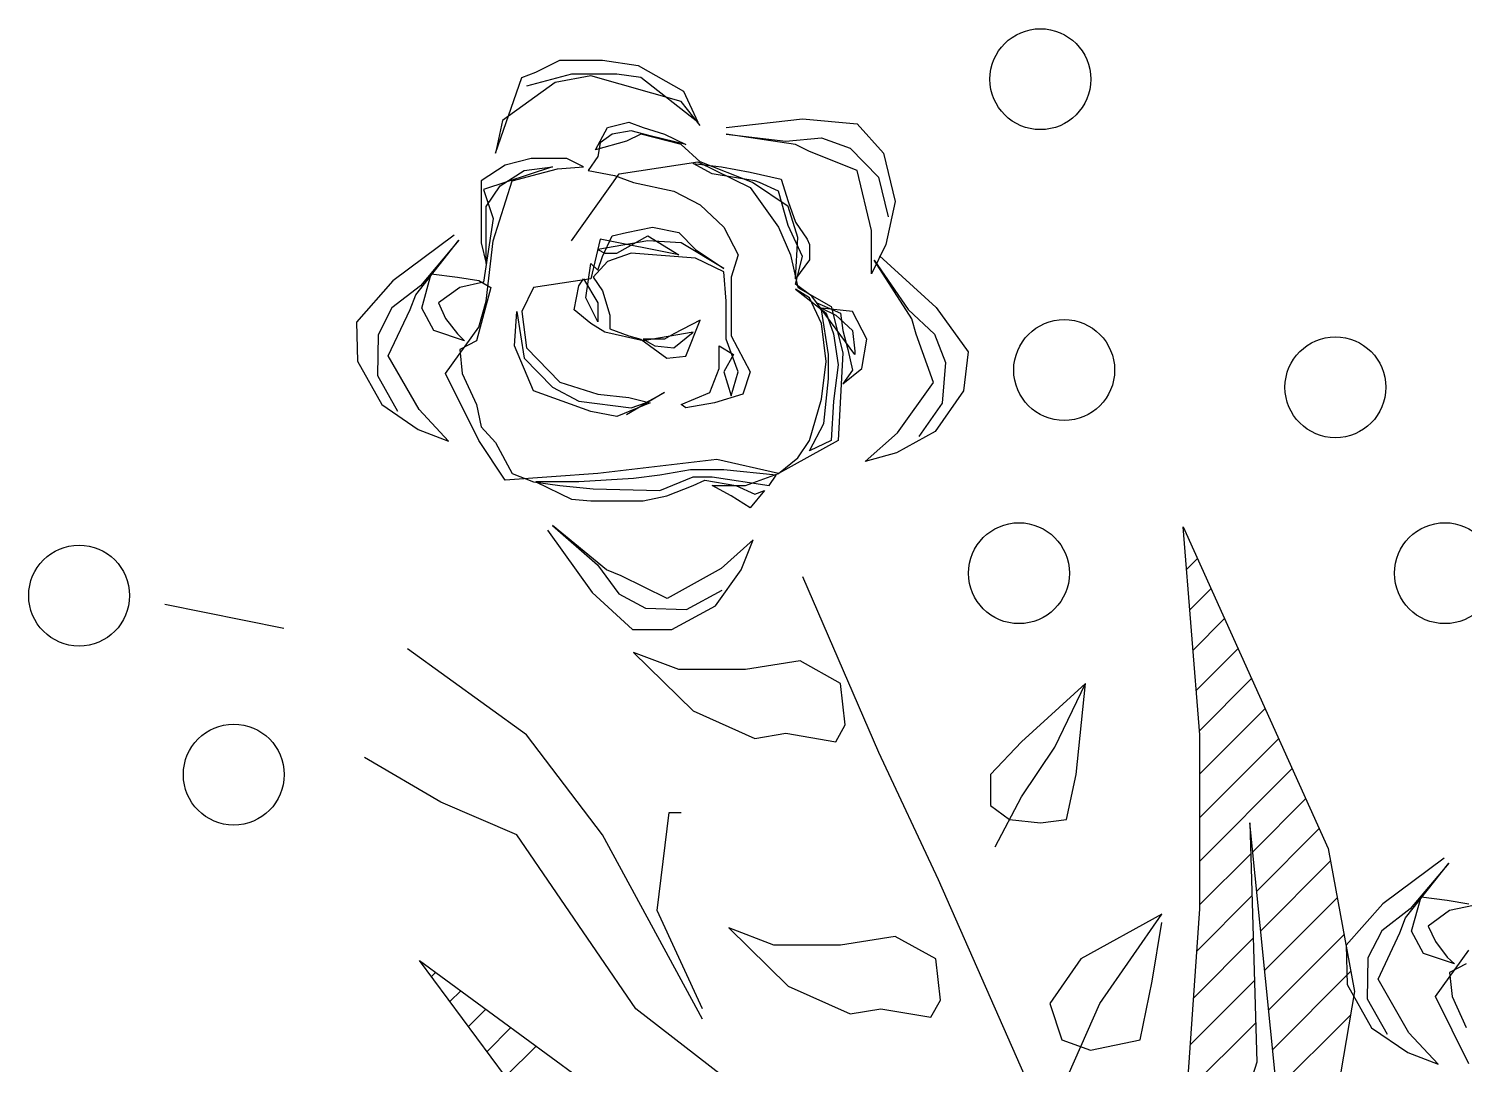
# Model space of a CAD drawing. Header units: inches. Extents: x 2744 to 7136, y -4349 to -2068.
# Drawn here: x 5529.21 to 5537.56, y -4149.19 to -4143.17 of the extents above; entities that cross this region are included whole.
import ezdxf

# ---------------------------------------------------------------- set-up
doc = ezdxf.new("R2010")
doc.units = ezdxf.units.IN
doc.header["$MEASUREMENT"] = 0
doc.layers.add('TREE', color=3, linetype='Continuous')

# ---------------------------------------------------------------- blocks, each defined once
blk = doc.blocks.new('06')
at = {"layer": 'TREE', "color": 30, "true_color": 0xef731a}
for p, q in [((399.26392, 40.8825), (399.27091, 40.88604)), ((399.27091, 40.88604), (399.28349, 40.88604)), ((399.28349, 40.88604), (399.29398, 40.88452)), ((399.29398, 40.88452), (399.30726, 40.87694)), ((399.25203, 40.85873), (399.25972, 40.88098)), ((399.25972, 40.88098), (399.26392, 40.8825)), ((399.2744, 40.88199), (399.26112, 40.87845)), ((399.28, 40.88149), (399.26951, 40.87946)), ((399.28769, 40.88199), (399.2744, 40.88199)), ((399.30656, 40.8739), (399.28, 40.88149)), ((399.29468, 40.88098), (399.28769, 40.88199)), ((399.31145, 40.86783), (399.29468, 40.88098)), ((399.26951, 40.87946), (399.25413, 40.86834)), ((399.30726, 40.87694), (399.31145, 40.86783)), ((399.31215, 40.86682), (399.30656, 40.8739)), ((399.25413, 40.86834), (399.25203, 40.85873)), ((399.28489, 40.86632), (399.29118, 40.86783)), ((399.29118, 40.86783), (399.29538, 40.86632)), ((399.31984, 40.86632), (399.34221, 40.86885)), ((399.34221, 40.86885), (399.35829, 40.86733)), ((399.28139, 40.85974), (399.28489, 40.86632)), ((399.28629, 40.86429), (399.28279, 40.86177)), ((399.29188, 40.86531), (399.28629, 40.86429)), ((399.29468, 40.86429), (399.29048, 40.86227)), ((399.29747, 40.86379), (399.29188, 40.86531)), ((399.30656, 40.86126), (399.29468, 40.86429)), ((399.29538, 40.86632), (399.30167, 40.86429)), ((399.30796, 40.86126), (399.29747, 40.86379)), ((399.30167, 40.86429), (399.30796, 40.86126)), ((399.31984, 40.86429), (399.33732, 40.86227)), ((399.34012, 40.86126), (399.31984, 40.86429)), ((399.35829, 40.86733), (399.36598, 40.85873)), ((399.29048, 40.86227), (399.28139, 40.85974)), ((399.28279, 40.86177), (399.28209, 40.85772)), ((399.31215, 40.8562), (399.30656, 40.86126)), ((399.33732, 40.86227), (399.34781, 40.86328)), ((399.34431, 40.85924), (399.34012, 40.86126)), ((399.35829, 40.85368), (399.34431, 40.85924)), ((399.34781, 40.86328), (399.3562, 40.86025)), ((399.3562, 40.86025), (399.36458, 40.85165)), ((399.25483, 40.85519), (399.24784, 40.85064)), ((399.26252, 40.85722), (399.25483, 40.85519)), ((399.273, 40.85722), (399.26252, 40.85722)), ((399.2779, 40.85469), (399.273, 40.85722)), ((399.28209, 40.85772), (399.2793, 40.85368)), ((399.28838, 40.85266), (399.31145, 40.8562)), ((399.31006, 40.8557), (399.31844, 40.85469)), ((399.31565, 40.85266), (399.31006, 40.8557)), ((399.31145, 40.8562), (399.32683, 40.84862)), ((399.32753, 40.85014), (399.31215, 40.8562)), ((399.36598, 40.85873), (399.36948, 40.84457)), ((399.26881, 40.85469), (399.24854, 40.84811)), ((399.25343, 40.84913), (399.26042, 40.85368)), ((399.25693, 40.85064), (399.26462, 40.85266)), ((399.26042, 40.85368), (399.26881, 40.85469)), ((399.26462, 40.85266), (399.27021, 40.85418)), ((399.27021, 40.85418), (399.2779, 40.85469)), ((399.2744, 40.83294), (399.28838, 40.85266)), ((399.2793, 40.85368), (399.28699, 40.85216)), ((399.28699, 40.85216), (399.29258, 40.85014)), ((399.32823, 40.85064), (399.31565, 40.85266)), ((399.31844, 40.85469), (399.32683, 40.85317)), ((399.32683, 40.85317), (399.33592, 40.85115)), ((399.33592, 40.85115), (399.33802, 40.84457)), ((399.36249, 40.83598), (399.35829, 40.85368)), ((399.36458, 40.85165), (399.36738, 40.84002)), ((399.24784, 40.85064), (399.24784, 40.84457)), ((399.24854, 40.84811), (399.25133, 40.83952)), ((399.24924, 40.84306), (399.25343, 40.84913)), ((399.25133, 40.83294), (399.25693, 40.85064)), ((399.29258, 40.85014), (399.30446, 40.84761)), ((399.30446, 40.84761), (399.31215, 40.84356)), ((399.32683, 40.84862), (399.33522, 40.83699)), ((399.33802, 40.84306), (399.32753, 40.85014)), ((399.32963, 40.85014), (399.32823, 40.85064)), ((399.33522, 40.84761), (399.32963, 40.85014)), ((399.33802, 40.8375), (399.33522, 40.84761)), ((399.24784, 40.84457), (399.24784, 40.83244)), ((399.24924, 40.82637), (399.24924, 40.84306)), ((399.31215, 40.84356), (399.31914, 40.83699)), ((399.33802, 40.84457), (399.34012, 40.83851)), ((399.34082, 40.83396), (399.33802, 40.84306)), ((399.36948, 40.84457), (399.36668, 40.83193)), ((399.25133, 40.83952), (399.24854, 40.82081)), ((399.34012, 40.83851), (399.34361, 40.83345)), ((399.23992, 40.8347), (399.22187, 40.82124)), ((399.28349, 40.82839), (399.28629, 40.83446)), ((399.28629, 40.83446), (399.29048, 40.83547)), ((399.28769, 40.82941), (399.29677, 40.83446)), ((399.29048, 40.83547), (399.29817, 40.83699)), ((399.29677, 40.83446), (399.30586, 40.8289)), ((399.29817, 40.83699), (399.30586, 40.83547)), ((399.30586, 40.83547), (399.31075, 40.83042)), ((399.31914, 40.83699), (399.32334, 40.8289)), ((399.33522, 40.83699), (399.33872, 40.8289)), ((399.34221, 40.82839), (399.33802, 40.8375)), ((399.34012, 40.82182), (399.34082, 40.83396)), ((399.36249, 40.82334), (399.36249, 40.83598)), ((399.22859, 40.81714), (399.2413, 40.83322)), ((399.2413, 40.83322), (399.22994, 40.81979)), ((399.24784, 40.83244), (399.24924, 40.82637)), ((399.24924, 40.81525), (399.25133, 40.83294)), ((399.28279, 40.83345), (399.28, 40.82182)), ((399.29677, 40.83294), (399.28209, 40.83042)), ((399.28209, 40.83042), (399.28419, 40.82941)), ((399.30586, 40.8289), (399.28279, 40.83345)), ((399.30656, 40.83244), (399.29677, 40.83294)), ((399.31914, 40.82485), (399.30656, 40.83244)), ((399.31075, 40.83042), (399.31914, 40.82485)), ((399.34361, 40.83345), (399.34431, 40.83193)), ((399.34431, 40.83193), (399.34431, 40.82738)), ((399.36668, 40.83193), (399.36249, 40.82334)), ((399.2786, 40.81626), (399.28, 40.82637)), ((399.28, 40.82637), (399.28209, 40.82435)), ((399.28489, 40.82688), (399.28069, 40.82233)), ((399.28209, 40.82435), (399.28349, 40.82839)), ((399.28419, 40.82941), (399.28769, 40.82941)), ((399.29188, 40.82941), (399.28489, 40.82688)), ((399.31075, 40.82789), (399.29188, 40.82941)), ((399.31914, 40.82384), (399.31075, 40.82789)), ((399.32334, 40.8289), (399.32124, 40.82233)), ((399.33872, 40.8289), (399.34082, 40.81929)), ((399.34012, 40.8203), (399.34221, 40.82839)), ((399.34431, 40.82738), (399.34012, 40.82182)), ((399.3633, 40.82727), (399.37331, 40.8128)), ((399.37439, 40.81003), (399.3633, 40.82727)), ((399.36482, 40.82861), (399.38147, 40.81345)), ((399.23036, 40.81322), (399.23316, 40.82334)), ((399.23316, 40.82334), (399.24085, 40.82233)), ((399.24085, 40.82233), (399.24714, 40.82132)), ((399.24714, 40.82132), (399.25063, 40.81929)), ((399.28, 40.82182), (399.26322, 40.81929)), ((399.2765, 40.8198), (399.2779, 40.82182)), ((399.2779, 40.82182), (399.28209, 40.81474)), ((399.28069, 40.82233), (399.28349, 40.81828)), ((399.31984, 40.81525), (399.31914, 40.82384)), ((399.32124, 40.82233), (399.32124, 40.80513)), ((399.22187, 40.82124), (399.21118, 40.80913)), ((399.22994, 40.81979), (399.2216, 40.81335)), ((399.22692, 40.81279), (399.22859, 40.81714)), ((399.24155, 40.81929), (399.23525, 40.81474)), ((399.24854, 40.82081), (399.24155, 40.81929)), ((399.25063, 40.81929), (399.24644, 40.80362)), ((399.26322, 40.81929), (399.25972, 40.81221)), ((399.2751, 40.81272), (399.2765, 40.8198)), ((399.28349, 40.81828), (399.28559, 40.8112)), ((399.34501, 40.81676), (399.34012, 40.8203)), ((399.34012, 40.81879), (399.3492, 40.81171)), ((399.34431, 40.81626), (399.34012, 40.81879)), ((399.34082, 40.81929), (399.3506, 40.81373)), ((399.2216, 40.81335), (399.21756, 40.8054)), ((399.23386, 40.80665), (399.23036, 40.81322)), ((399.23525, 40.81474), (399.23735, 40.81019)), ((399.24714, 40.80766), (399.24924, 40.81525)), ((399.28209, 40.80918), (399.2786, 40.81626)), ((399.28209, 40.81474), (399.28209, 40.80918)), ((399.31984, 40.80412), (399.31984, 40.81525)), ((399.34781, 40.80867), (399.34431, 40.81626)), ((399.35759, 40.79957), (399.34501, 40.81676)), ((399.34641, 40.81474), (399.3534, 40.81171)), ((399.34781, 40.81272), (399.34641, 40.81474)), ((399.34781, 40.81322), (399.352, 40.8112)), ((399.35689, 40.81221), (399.34781, 40.81322)), ((399.3506, 40.81373), (399.3541, 40.80008)), ((399.38147, 40.81345), (399.39093, 40.80036)), ((399.21118, 40.80913), (399.21146, 40.7976)), ((399.22052, 40.79917), (399.22692, 40.81279)), ((399.23735, 40.81019), (399.24085, 40.80564)), ((399.25762, 40.8021), (399.25832, 40.81221)), ((399.25832, 40.81221), (399.26042, 40.79856)), ((399.25972, 40.81221), (399.26112, 40.8016)), ((399.28, 40.80867), (399.2751, 40.81272)), ((399.28419, 40.80615), (399.28, 40.80867)), ((399.28559, 40.8112), (399.28559, 40.80716)), ((399.31215, 40.80969), (399.30446, 40.80564)), ((399.30796, 40.79907), (399.31215, 40.80969)), ((399.3499, 40.79957), (399.34781, 40.81272)), ((399.3492, 40.79755), (399.34781, 40.80867)), ((399.3492, 40.81171), (399.3513, 40.80564)), ((399.352, 40.8112), (399.35689, 40.80665)), ((399.3534, 40.81171), (399.3541, 40.80665)), ((399.36109, 40.80412), (399.35689, 40.81221)), ((399.37331, 40.8128), (399.38098, 40.80558)), ((399.37563, 40.80554), (399.37439, 40.81003)), ((399.21756, 40.8054), (399.21732, 40.79339)), ((399.24294, 40.80362), (399.23386, 40.80665)), ((399.23735, 40.79401), (399.24714, 40.80766)), ((399.24085, 40.80564), (399.24294, 40.80362)), ((399.29538, 40.80362), (399.28419, 40.80615)), ((399.28559, 40.80716), (399.29118, 40.80513)), ((399.29118, 40.80513), (399.29468, 40.80412)), ((399.31006, 40.80615), (399.29538, 40.80362)), ((399.30446, 40.80564), (399.30167, 40.80412)), ((399.30446, 40.8016), (399.31006, 40.80615)), ((399.32124, 40.80513), (399.32683, 40.79452)), ((399.3513, 40.80564), (399.3527, 40.79654)), ((399.3541, 40.80665), (399.3555, 40.80109)), ((399.35689, 40.80665), (399.35759, 40.80058)), ((399.38067, 40.79136), (399.37563, 40.80554)), ((399.38098, 40.80558), (399.38423, 40.79727)), ((399.24644, 40.80362), (399.24155, 40.80109)), ((399.24155, 40.80109), (399.24225, 40.79401)), ((399.26322, 40.78895), (399.25762, 40.8021)), ((399.26112, 40.8016), (399.27091, 40.79148)), ((399.29468, 40.80412), (399.30237, 40.79856)), ((399.29538, 40.80412), (399.29887, 40.8021)), ((399.30167, 40.80412), (399.29538, 40.80412)), ((399.29887, 40.8021), (399.30446, 40.8016)), ((399.31775, 40.8021), (399.32194, 40.79957)), ((399.31775, 40.79553), (399.31775, 40.8021)), ((399.32334, 40.79452), (399.31984, 40.80412)), ((399.3555, 40.80109), (399.35689, 40.79502)), ((399.35759, 40.80058), (399.35759, 40.79957)), ((399.35969, 40.79553), (399.36109, 40.80412)), ((399.39093, 40.80036), (399.38954, 40.78892)), ((399.21146, 40.7976), (399.21859, 40.78488)), ((399.22957, 40.7834), (399.22052, 40.79917)), ((399.26042, 40.79856), (399.26881, 40.78997)), ((399.30237, 40.79856), (399.30796, 40.79907)), ((399.32194, 40.79957), (399.31914, 40.79452)), ((399.34781, 40.78643), (399.3492, 40.79755)), ((399.3499, 40.79249), (399.3499, 40.79957)), ((399.3527, 40.79654), (399.3513, 40.78592)), ((399.3541, 40.80008), (399.3527, 40.77429)), ((399.38423, 40.79727), (399.3833, 40.7853)), ((399.21732, 40.79339), (399.22324, 40.783)), ((399.24714, 40.77429), (399.23735, 40.79401)), ((399.24225, 40.79401), (399.24644, 40.78491)), ((399.31495, 40.78845), (399.31775, 40.79553)), ((399.31914, 40.79452), (399.32124, 40.78744)), ((399.32124, 40.78744), (399.32334, 40.79452)), ((399.32683, 40.79452), (399.32474, 40.78794)), ((399.34851, 40.77935), (399.3499, 40.79249)), ((399.3541, 40.79098), (399.35969, 40.79553)), ((399.35689, 40.79502), (399.3541, 40.79098)), ((399.28, 40.78289), (399.26322, 40.78895)), ((399.26881, 40.78997), (399.2765, 40.78592)), ((399.27091, 40.79148), (399.28209, 40.78794)), ((399.28209, 40.78794), (399.29118, 40.78693)), ((399.30167, 40.78845), (399.29048, 40.78188)), ((399.29607, 40.78541), (399.30167, 40.78845)), ((399.30656, 40.78491), (399.31495, 40.78845)), ((399.32474, 40.78794), (399.31635, 40.78541)), ((399.37013, 40.77654), (399.38067, 40.79136)), ((399.38954, 40.78892), (399.3812, 40.77695)), ((399.21859, 40.78488), (399.22928, 40.77758)), ((399.23822, 40.77418), (399.22957, 40.7834)), ((399.24644, 40.78491), (399.24784, 40.77834)), ((399.2765, 40.78592), (399.29188, 40.7839)), ((399.29747, 40.78541), (399.28769, 40.78137)), ((399.29118, 40.78693), (399.29747, 40.78541)), ((399.29188, 40.7839), (399.29607, 40.78541)), ((399.30796, 40.7839), (399.30656, 40.78491)), ((399.31635, 40.78541), (399.30796, 40.7839)), ((399.34431, 40.77429), (399.34781, 40.78643)), ((399.3513, 40.78592), (399.3506, 40.77429)), ((399.3833, 40.7853), (399.3764, 40.77553)), ((399.28769, 40.78137), (399.28, 40.78289)), ((399.34431, 40.77126), (399.34851, 40.77935)), ((399.22928, 40.77758), (399.23822, 40.77418)), ((399.24784, 40.77834), (399.25203, 40.77379)), ((399.36063, 40.76821), (399.37013, 40.77654)), ((399.3812, 40.77695), (399.36985, 40.77072)), ((399.25483, 40.76266), (399.24714, 40.77429)), ((399.25203, 40.77379), (399.25693, 40.76468)), ((399.3527, 40.77429), (399.33522, 40.76468)), ((399.34082, 40.76923), (399.34431, 40.77429)), ((399.3506, 40.77429), (399.34431, 40.77126)), ((399.36985, 40.77072), (399.36063, 40.76821)), ((399.31705, 40.76873), (399.28209, 40.76468)), ((399.33522, 40.76468), (399.31705, 40.76873)), ((399.33522, 40.76468), (399.34082, 40.76923)), ((399.28209, 40.76468), (399.25483, 40.76266)), ((399.25693, 40.76468), (399.26322, 40.76216)), ((399.29258, 40.76317), (399.2765, 40.76216)), ((399.30027, 40.76418), (399.29258, 40.76317)), ((399.30936, 40.76569), (399.30027, 40.76418)), ((399.30027, 40.75963), (399.31006, 40.76367)), ((399.31914, 40.76569), (399.30936, 40.76569)), ((399.31006, 40.76367), (399.31565, 40.76367)), ((399.31006, 40.76114), (399.31355, 40.76266)), ((399.31355, 40.76266), (399.32264, 40.76114)), ((399.31565, 40.76367), (399.33243, 40.76114)), ((399.33452, 40.76418), (399.31914, 40.76569)), ((399.32544, 40.76114), (399.33522, 40.76468)), ((399.33243, 40.76114), (399.33452, 40.76418)), ((399.26322, 40.76216), (399.27091, 40.76114)), ((399.26392, 40.76216), (399.2744, 40.7571)), ((399.2765, 40.76216), (399.26392, 40.76216)), ((399.27091, 40.76114), (399.28069, 40.76013)), ((399.28069, 40.76013), (399.30027, 40.75963)), ((399.29538, 40.75659), (399.30237, 40.75811)), ((399.30237, 40.75811), (399.31006, 40.76114)), ((399.31565, 40.76114), (399.32544, 40.76114)), ((399.32124, 40.75811), (399.31565, 40.76114)), ((399.32683, 40.75457), (399.32124, 40.75811)), ((399.32264, 40.76114), (399.32823, 40.75862)), ((399.33103, 40.75963), (399.32683, 40.75457)), ((399.32823, 40.75862), (399.33103, 40.75963)), ((399.2744, 40.7571), (399.28, 40.75659)), ((399.28, 40.75659), (399.28629, 40.75659)), ((399.28629, 40.75659), (399.29538, 40.75659)), ((399.26727, 40.74803), (399.28039, 40.72973)), ((399.26877, 40.74938), (399.28199, 40.73777)), ((399.28461, 40.73637), (399.26877, 40.74938)), ((399.32775, 40.74518), (399.31837, 40.73671)), ((399.32418, 40.7363), (399.32775, 40.74518)), ((399.28199, 40.73777), (399.28826, 40.72931)), ((399.28892, 40.73461), (399.28461, 40.73637)), ((399.30242, 40.72796), (399.28892, 40.73461)), ((399.31837, 40.73671), (399.30242, 40.72796)), ((399.31667, 40.72576), (399.32418, 40.7363)), ((399.28039, 40.72973), (399.29229, 40.71881)), ((399.28826, 40.72931), (399.29614, 40.72511)), ((399.30814, 40.72465), (399.31864, 40.73036)), ((399.15486, 40.72625), (399.18981, 40.71918)), ((399.29614, 40.72511), (399.30814, 40.72465)), ((399.30382, 40.71886), (399.31667, 40.72576)), ((399.29229, 40.71881), (399.30382, 40.71886)), ((399.49671, 40.65445), (399.5044, 40.61249)), ((399.53073, 40.65166), (399.51269, 40.6382)), ((399.51941, 40.6341), (399.53212, 40.65018)), ((399.53212, 40.65018), (399.52076, 40.63675)), ((399.52118, 40.63018), (399.52397, 40.6403)), ((399.52397, 40.6403), (399.53166, 40.63929)), ((399.51269, 40.6382), (399.502, 40.62609)), ((399.52076, 40.63675), (399.51242, 40.63031)), ((399.53236, 40.63625), (399.52607, 40.6317)), ((399.53166, 40.63929), (399.53796, 40.63827)), ((399.53935, 40.63777), (399.53236, 40.63625)), ((399.51773, 40.62975), (399.51941, 40.6341)), ((399.52607, 40.6317), (399.52817, 40.62715)), ((399.51242, 40.63031), (399.50837, 40.62236)), ((399.51134, 40.61613), (399.51773, 40.62975)), ((399.52467, 40.62361), (399.52118, 40.63018)), ((399.502, 40.62609), (399.50227, 40.61456)), ((399.53376, 40.62058), (399.52467, 40.62361)), ((399.52817, 40.62715), (399.53166, 40.6226)), ((399.52817, 40.61097), (399.53796, 40.62462)), ((399.50837, 40.62236), (399.50814, 40.61035)), ((399.53166, 40.6226), (399.53376, 40.62058)), ((399.53726, 40.62058), (399.53236, 40.61805)), ((399.52039, 40.60035), (399.51134, 40.61613)), ((399.53236, 40.61805), (399.53306, 40.61097)), ((399.5044, 40.61249), (399.49951, 40.58366)), ((399.50227, 40.61456), (399.50941, 40.60184)), ((399.50814, 40.61035), (399.51405, 40.59996)), ((399.53796, 40.59125), (399.52817, 40.61097)), ((399.53306, 40.61097), (399.53726, 40.60187)), ((399.50941, 40.60184), (399.5201, 40.59453)), ((399.52904, 40.59113), (399.52039, 40.60035)), ((399.5201, 40.59453), (399.52904, 40.59113))]:
    blk.add_line(p, q, dxfattribs=at)
at = {"layer": 'TREE', "color": 97, "true_color": 0x446a2a}
for p, q in [((399.45407, 40.74901), (399.49671, 40.65445)), ((399.45896, 40.68783), (399.45407, 40.74901)), ((399.45412, 40.74828), (399.45431, 40.74846)), ((399.45507, 40.73644), (399.45829, 40.73965)), ((399.34221, 40.73435), (399.36458, 40.68277)), ((399.45602, 40.72459), (399.46226, 40.73084)), ((399.45697, 40.71275), (399.46624, 40.72202)), ((399.26112, 40.68783), (399.22617, 40.71311)), ((399.29258, 40.7121), (399.31006, 40.69491)), ((399.30586, 40.70704), (399.29258, 40.7121)), ((399.45791, 40.70091), (399.47021, 40.71321)), ((399.34151, 40.70957), (399.32544, 40.70704)), ((399.3534, 40.703), (399.34151, 40.70957)), ((399.32544, 40.70704), (399.30586, 40.70704)), ((399.45886, 40.68907), (399.47419, 40.70439)), ((399.3548, 40.69086), (399.3534, 40.703)), ((399.4254, 40.703), (399.40653, 40.6858)), ((399.41632, 40.68429), (399.4254, 40.703)), ((399.42261, 40.6762), (399.4254, 40.703)), ((399.31006, 40.69491), (399.32823, 40.68682)), ((399.45896, 40.67638), (399.47816, 40.69558)), ((399.352, 40.6858), (399.3548, 40.69086)), ((399.28349, 40.6585), (399.26112, 40.68783)), ((399.32823, 40.68682), (399.33732, 40.68833)), ((399.33732, 40.68833), (399.352, 40.6858)), ((399.45896, 40.63676), (399.45896, 40.68783)), ((399.45896, 40.66359), (399.48214, 40.68677)), ((399.36458, 40.68277), (399.38206, 40.64535)), ((399.40653, 40.6858), (399.39744, 40.6762)), ((399.40653, 40.66962), (399.41632, 40.68429)), ((399.23595, 40.66811), (399.21358, 40.68125)), ((399.45896, 40.6508), (399.48611, 40.67795)), ((399.39744, 40.6762), (399.39744, 40.6671)), ((399.41981, 40.66305), (399.42261, 40.6762)), ((399.39884, 40.65496), (399.40653, 40.66962)), ((399.25832, 40.6585), (399.23595, 40.66811)), ((399.39744, 40.6671), (399.40303, 40.66305)), ((399.4745, 40.65355), (399.49009, 40.66914)), ((399.29957, 40.63625), (399.30307, 40.66507)), ((399.30307, 40.66507), (399.30656, 40.66507)), ((399.40303, 40.66305), (399.41212, 40.66204)), ((399.41212, 40.66204), (399.41981, 40.66305)), ((399.47364, 40.66204), (399.47574, 40.59176)), ((399.48133, 40.58619), (399.47364, 40.66204)), ((399.29328, 40.60743), (399.25832, 40.6585)), ((399.31285, 40.6044), (399.28349, 40.6585)), ((399.47568, 40.64194), (399.49406, 40.66032)), ((399.45896, 40.63801), (399.47391, 40.65296)), ((399.47686, 40.63033), (399.49737, 40.65084)), ((399.38206, 40.64535), (399.41352, 40.57406)), ((399.45811, 40.62437), (399.47428, 40.64054)), ((399.47803, 40.61871), (399.49935, 40.64003)), ((399.31285, 40.60743), (399.29957, 40.63625)), ((399.45407, 40.56546), (399.45896, 40.63676)), ((399.44777, 40.63524), (399.42401, 40.62209)), ((399.4296, 40.60895), (399.44777, 40.63524)), ((399.44498, 40.61552), (399.44777, 40.63271)), ((399.32054, 40.63119), (399.33802, 40.614)), ((399.33382, 40.62614), (399.32054, 40.63119)), ((399.36948, 40.62867), (399.3534, 40.62614)), ((399.38136, 40.62209), (399.36948, 40.62867)), ((399.45717, 40.61064), (399.47465, 40.62812)), ((399.47921, 40.6071), (399.50133, 40.62922)), ((399.3534, 40.62614), (399.33382, 40.62614)), ((399.22966, 40.62159), (399.28559, 40.58063)), ((399.2751, 40.56041), (399.22966, 40.62159)), ((399.38276, 40.60996), (399.38136, 40.62209)), ((399.42401, 40.62209), (399.41492, 40.60895)), ((399.23318, 40.61686), (399.23442, 40.6181)), ((399.44148, 40.59833), (399.44498, 40.61552)), ((399.45622, 40.5969), (399.47502, 40.6157)), ((399.48039, 40.59549), (399.50331, 40.61841)), ((399.23863, 40.60952), (399.24181, 40.61269)), ((399.33802, 40.614), (399.3562, 40.60591)), ((399.24408, 40.60218), (399.24919, 40.60729)), ((399.32194, 40.58518), (399.29328, 40.60743)), ((399.3562, 40.60591), (399.36528, 40.60743)), ((399.36528, 40.60743), (399.37996, 40.6049)), ((399.37996, 40.6049), (399.38276, 40.60996)), ((399.41492, 40.60895), (399.41841, 40.59833)), ((399.41841, 40.58366), (399.4296, 40.60895)), ((399.45528, 40.58317), (399.47539, 40.60328)), ((399.48046, 40.58277), (399.50322, 40.60553)), ((399.24953, 40.59484), (399.25657, 40.60188)), ((399.41841, 40.59833), (399.4268, 40.59529)), ((399.4268, 40.59529), (399.44148, 40.59833)), ((399.25498, 40.5875), (399.26395, 40.59647)), ((399.47574, 40.59176), (399.45477, 40.52602))]:
    blk.add_line(p, q, dxfattribs=at)
for centre in [(399.41212, 40.88047), (399.41911, 40.79502), (399.49881, 40.78997), (399.40583, 40.73536), (399.53096, 40.73536), (399.12969, 40.72878), (399.17513, 40.6762)]:
    blk.add_circle(centre, 0.01482, dxfattribs=at)

msp = doc.modelspace()

# ---------------------------------------------------------------- block references
at = {"layer": 'TREE', "xscale": 19.7862620368222, "yscale": 19.7862620368222, "zscale": 19.7862620368222}
msp.add_blockref('06', (-2367.7786, -4952.3399), dxfattribs=at)

doc.saveas('drawing.dxf')
